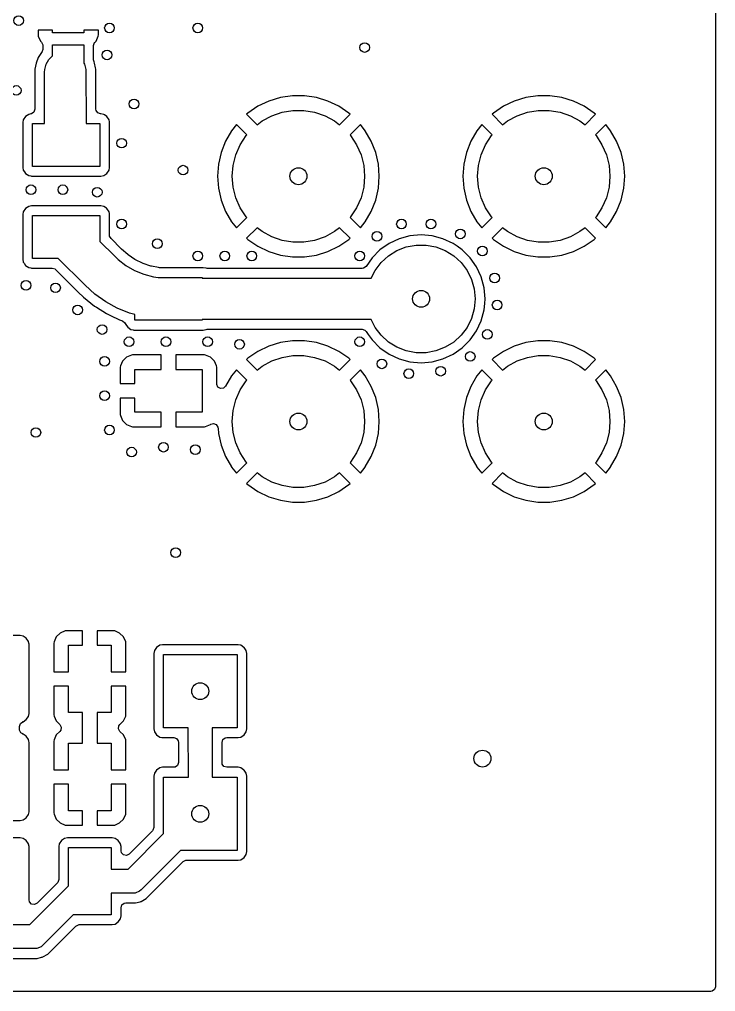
# Model space of a CAD drawing. Extents: x 5.29 to 6.87, y -4.43 to -2.85.
# Drawn here: x 6.303 to 6.871, y -4.434 to -3.641 of the extents above; entities that cross this region are included whole.
import ezdxf

# ---------------------------------------------------------------- set-up
doc = ezdxf.new("R2010")
doc.units = 0
doc.header["$MEASUREMENT"] = 0
doc.layers.add('BLACK', color=7, linetype='CONTINUOUS')

msp = doc.modelspace()

# ---------------------------------------------------------------- linework, layer by layer
at = {"layer": 'BLACK', "linetype": 'CONTINUOUS'}
for p, q in [((6.87051, -2.8574), (6.87051, -4.42961)), ((6.31831, -3.64941), (6.31831, -3.65314)), ((6.33012, -3.64941), (6.31831, -3.64941)), ((6.31831, -3.64941), (6.31831, -3.64941)), ((6.31831, -3.65314), (6.31842, -3.65413)), ((6.31842, -3.65413), (6.32021, -3.65817)), ((6.33012, -3.65138), (6.33012, -3.64941)), ((6.35571, -3.65138), (6.33012, -3.65138)), ((6.36752, -3.64941), (6.35571, -3.64941)), ((6.35571, -3.64941), (6.35571, -3.65138)), ((6.36562, -3.65817), (6.36741, -3.65413)), ((6.36741, -3.65413), (6.36752, -3.65314)), ((6.36752, -3.65314), (6.36752, -3.64941)), ((6.36752, -3.64941), (6.36752, -3.64941)), ((6.36752, -3.65314), (6.36752, -3.65314)), ((6.32021, -3.65817), (6.32108, -3.65905)), ((6.32108, -3.65905), (6.32218, -3.66119)), ((6.32218, -3.66119), (6.32222, -3.6618)), ((6.32222, -3.6618), (6.32222, -3.66504)), ((6.33012, -3.67013), (6.33012, -3.66122)), ((6.33012, -3.66122), (6.35571, -3.66122)), ((6.35571, -3.66122), (6.35571, -3.67622)), ((6.3636, -3.6618), (6.36435, -3.65951)), ((6.3636, -3.67356), (6.3636, -3.6618)), ((6.36435, -3.65951), (6.36474, -3.65905)), ((6.36474, -3.65905), (6.36562, -3.65817)), ((6.32122, -3.66767), (6.3185, -3.67174)), ((6.32134, -3.66752), (6.32122, -3.66767)), ((6.32148, -3.66734), (6.32133, -3.66751)), ((6.32133, -3.66751), (6.32134, -3.66752)), ((6.32222, -3.66504), (6.32148, -3.66734)), ((6.32707, -3.67319), (6.33012, -3.67013)), ((6.31662, -3.67626), (6.31567, -3.68106)), ((6.3185, -3.67174), (6.31662, -3.67626)), ((6.31662, -3.67626), (6.31662, -3.67626)), ((6.3185, -3.67174), (6.3185, -3.67174)), ((6.32371, -3.68129), (6.32485, -3.67702)), ((6.32485, -3.67702), (6.32707, -3.67319)), ((6.35571, -3.67622), (6.35617, -3.67702)), ((6.35617, -3.67702), (6.35732, -3.68129)), ((6.3639, -3.67505), (6.3636, -3.67356)), ((6.3644, -3.67626), (6.3639, -3.67505)), ((6.36515, -3.68005), (6.3644, -3.67626)), ((6.31567, -3.68106), (6.31567, -3.71384)), ((6.32356, -3.6835), (6.32371, -3.68129)), ((6.32366, -3.72548), (6.32356, -3.6835)), ((6.35732, -3.68129), (6.35742, -3.72548)), ((6.36535, -3.68106), (6.36515, -3.68005)), ((6.36535, -3.71369), (6.36535, -3.68106)), ((6.36535, -3.68106), (6.36535, -3.68106)), ((6.52558, -3.70276), (6.51584, -3.70422)), ((6.53544, -3.70276), (6.52558, -3.70276)), ((6.54518, -3.70422), (6.53544, -3.70276)), ((6.72558, -3.70276), (6.71584, -3.70422)), ((6.73544, -3.70276), (6.72558, -3.70276)), ((6.74518, -3.70422), (6.73544, -3.70276)), ((6.50642, -3.70713), (6.49755, -3.7114)), ((6.51584, -3.70422), (6.50642, -3.70713)), ((6.51584, -3.70422), (6.51584, -3.70422)), ((6.5546, -3.70713), (6.54518, -3.70422)), ((6.54518, -3.70422), (6.54518, -3.70422)), ((6.56348, -3.7114), (6.5546, -3.70713)), ((6.70642, -3.70713), (6.69755, -3.7114)), ((6.71584, -3.70422), (6.70642, -3.70713)), ((6.71584, -3.70422), (6.71584, -3.70422)), ((6.7546, -3.70713), (6.74518, -3.70422)), ((6.74518, -3.70422), (6.74518, -3.70422)), ((6.76348, -3.7114), (6.7546, -3.70713)), ((6.31064, -3.71804), (6.30803, -3.71979)), ((6.31253, -3.71766), (6.31064, -3.71804)), ((6.31064, -3.71804), (6.31064, -3.71804)), ((6.31298, -3.71755), (6.31253, -3.71766)), ((6.31492, -3.71613), (6.31298, -3.71755)), ((6.31567, -3.71384), (6.31492, -3.71613)), ((6.36555, -3.71489), (6.36535, -3.71369)), ((6.36696, -3.71684), (6.36555, -3.71489)), ((6.36925, -3.71758), (6.36696, -3.71684)), ((6.36949, -3.71758), (6.36925, -3.71758)), ((6.3718, -3.71804), (6.36949, -3.71758)), ((6.36949, -3.71758), (6.36949, -3.71758)), ((6.36949, -3.71758), (6.36949, -3.71758)), ((6.37249, -3.7185), (6.3718, -3.71804)), ((6.3718, -3.71804), (6.3718, -3.71804)), ((6.3718, -3.71804), (6.3718, -3.71804)), ((6.3718, -3.71804), (6.3718, -3.71804)), ((6.37441, -3.71979), (6.37249, -3.7185)), ((6.4894, -3.71696), (6.48832, -3.71796)), ((6.48832, -3.71796), (6.4969, -3.72655)), ((6.49755, -3.7114), (6.4894, -3.71696)), ((6.50885, -3.71911), (6.51727, -3.71622)), ((6.51727, -3.71622), (6.52606, -3.71475)), ((6.52606, -3.71475), (6.53497, -3.71475)), ((6.53497, -3.71475), (6.54375, -3.71622)), ((6.54375, -3.71622), (6.55218, -3.71911)), ((6.57162, -3.71696), (6.56348, -3.7114)), ((6.56412, -3.72655), (6.5727, -3.71796)), ((6.5727, -3.71796), (6.57162, -3.71696)), ((6.6894, -3.71696), (6.68832, -3.71796)), ((6.68832, -3.71796), (6.69691, -3.72655)), ((6.69755, -3.7114), (6.6894, -3.71696)), ((6.70885, -3.71911), (6.71727, -3.71622)), ((6.71727, -3.71622), (6.72606, -3.71475)), ((6.72606, -3.71475), (6.73497, -3.71475)), ((6.73497, -3.71475), (6.74375, -3.71622)), ((6.74375, -3.71622), (6.75218, -3.71911)), ((6.77162, -3.71696), (6.76348, -3.7114)), ((6.76412, -3.72655), (6.7727, -3.71796)), ((6.7727, -3.71796), (6.77162, -3.71696)), ((6.30628, -3.7224), (6.30582, -3.7247)), ((6.30582, -3.7247), (6.30582, -3.7247)), ((6.30582, -3.7247), (6.30582, -3.76125)), ((6.30803, -3.71979), (6.30628, -3.7224)), ((6.30628, -3.7224), (6.30628, -3.7224)), ((6.30803, -3.71979), (6.30803, -3.71979)), ((6.31372, -3.76048), (6.31372, -3.72548)), ((6.31372, -3.72548), (6.32366, -3.72548)), ((6.35742, -3.72548), (6.36872, -3.72548)), ((6.36872, -3.72548), (6.36872, -3.76048)), ((6.37615, -3.7224), (6.37441, -3.71979)), ((6.3765, -3.72415), (6.37615, -3.7224)), ((6.37661, -3.72468), (6.3765, -3.72415)), ((6.37661, -3.7247), (6.37661, -3.72468)), ((6.37661, -3.76125), (6.37661, -3.7247)), ((6.48002, -3.72637), (6.47604, -3.73136)), ((6.48847, -3.73481), (6.48002, -3.72637)), ((6.4969, -3.72655), (6.50101, -3.72335)), ((6.50101, -3.72335), (6.50885, -3.71911)), ((6.55218, -3.71911), (6.56001, -3.72335)), ((6.56001, -3.72335), (6.56412, -3.72655)), ((6.581, -3.72637), (6.57256, -3.73481)), ((6.58499, -3.73136), (6.581, -3.72637)), ((6.68002, -3.72637), (6.67604, -3.73136)), ((6.68847, -3.73481), (6.68002, -3.72637)), ((6.69691, -3.72655), (6.70101, -3.72335)), ((6.70101, -3.72335), (6.70885, -3.71911)), ((6.75218, -3.71911), (6.76001, -3.72335)), ((6.76001, -3.72335), (6.76412, -3.72655)), ((6.781, -3.72637), (6.77256, -3.73481)), ((6.78499, -3.73136), (6.781, -3.72637)), ((6.47604, -3.73136), (6.47111, -3.7399)), ((6.58991, -3.7399), (6.58499, -3.73136)), ((6.58499, -3.73136), (6.58499, -3.73136)), ((6.67604, -3.73136), (6.67111, -3.7399)), ((6.78991, -3.7399), (6.78499, -3.73136)), ((6.78499, -3.73136), (6.78499, -3.73136)), ((6.47111, -3.7399), (6.46751, -3.74907)), ((6.47111, -3.7399), (6.47111, -3.7399)), ((6.48308, -3.74283), (6.48795, -3.73538)), ((6.48795, -3.73538), (6.48847, -3.73481)), ((6.57256, -3.73481), (6.57308, -3.73538)), ((6.57308, -3.73538), (6.57795, -3.74283)), ((6.59352, -3.74907), (6.58991, -3.7399)), ((6.58991, -3.7399), (6.58991, -3.7399)), ((6.67111, -3.7399), (6.66751, -3.74907)), ((6.67111, -3.7399), (6.67111, -3.7399)), ((6.68308, -3.74283), (6.68795, -3.73538)), ((6.68795, -3.73538), (6.68847, -3.73481)), ((6.77256, -3.73481), (6.77308, -3.73538)), ((6.77308, -3.73538), (6.77795, -3.74283)), ((6.79352, -3.74907), (6.78991, -3.7399)), ((6.78991, -3.7399), (6.78991, -3.7399)), ((6.46751, -3.74907), (6.46532, -3.75868)), ((6.4795, -3.75099), (6.48308, -3.74283)), ((6.57795, -3.74283), (6.58153, -3.75099)), ((6.59571, -3.75868), (6.59352, -3.74907)), ((6.66751, -3.74907), (6.66532, -3.75868)), ((6.6795, -3.75099), (6.68308, -3.74283)), ((6.77795, -3.74283), (6.78153, -3.75099)), ((6.79571, -3.75868), (6.79352, -3.74907)), ((6.47731, -3.75963), (6.4795, -3.75099)), ((6.58153, -3.75099), (6.58371, -3.75963)), ((6.67731, -3.75963), (6.6795, -3.75099)), ((6.78153, -3.75099), (6.78371, -3.75963)), ((6.30582, -3.76125), (6.30582, -3.76125)), ((6.30582, -3.76125), (6.30628, -3.76356)), ((6.30628, -3.76356), (6.30628, -3.76356)), ((6.30628, -3.76356), (6.30723, -3.76498)), ((6.30723, -3.76498), (6.30803, -3.76617)), ((6.30803, -3.76617), (6.31064, -3.76791)), ((6.36872, -3.76048), (6.31372, -3.76048)), ((6.3718, -3.76791), (6.37441, -3.76617)), ((6.37441, -3.76617), (6.37615, -3.76356)), ((6.37615, -3.76356), (6.37661, -3.76125)), ((6.46532, -3.75868), (6.46458, -3.7685)), ((6.46532, -3.75868), (6.46532, -3.75868)), ((6.47657, -3.7685), (6.47731, -3.75963)), ((6.58371, -3.75963), (6.58445, -3.7685)), ((6.59571, -3.75868), (6.59571, -3.75868)), ((6.59644, -3.7685), (6.59571, -3.75868)), ((6.66532, -3.75868), (6.66458, -3.7685)), ((6.66532, -3.75868), (6.66532, -3.75868)), ((6.67657, -3.7685), (6.67731, -3.75963)), ((6.78371, -3.75963), (6.78445, -3.7685)), ((6.79644, -3.7685), (6.79571, -3.75868)), ((6.79571, -3.75868), (6.79571, -3.75868)), ((6.31064, -3.76791), (6.31239, -3.76826)), ((6.31239, -3.76826), (6.31294, -3.76837)), ((6.31294, -3.76837), (6.31294, -3.76837)), ((6.31294, -3.76837), (6.31294, -3.76837)), ((6.31294, -3.76837), (6.31294, -3.76837)), ((6.31294, -3.76837), (6.36949, -3.76837)), ((6.36949, -3.76837), (6.3718, -3.76791)), ((6.36949, -3.76837), (6.36949, -3.76837)), ((6.46458, -3.7685), (6.46458, -3.7685)), ((6.46458, -3.7685), (6.46532, -3.77833)), ((6.47731, -3.77738), (6.47657, -3.7685)), ((6.58445, -3.7685), (6.58371, -3.77738)), ((6.59571, -3.77833), (6.59644, -3.7685)), ((6.59644, -3.7685), (6.59644, -3.7685)), ((6.66458, -3.7685), (6.66532, -3.77833)), ((6.66458, -3.7685), (6.66458, -3.7685)), ((6.67731, -3.77738), (6.67657, -3.7685)), ((6.78445, -3.7685), (6.78371, -3.77738)), ((6.79571, -3.77833), (6.79644, -3.7685)), ((6.79644, -3.7685), (6.79644, -3.7685)), ((6.46532, -3.77833), (6.46532, -3.77833)), ((6.46532, -3.77833), (6.46751, -3.78794)), ((6.4795, -3.78602), (6.47731, -3.77738)), ((6.58371, -3.77738), (6.58153, -3.78602)), ((6.59352, -3.78794), (6.59571, -3.77833)), ((6.59571, -3.77833), (6.59571, -3.77833)), ((6.66532, -3.77833), (6.66532, -3.77833)), ((6.66532, -3.77833), (6.66751, -3.78794)), ((6.6795, -3.78602), (6.67731, -3.77738)), ((6.78371, -3.77738), (6.78153, -3.78602)), ((6.79352, -3.78794), (6.79571, -3.77833)), ((6.79571, -3.77833), (6.79571, -3.77833)), ((6.46751, -3.78794), (6.47111, -3.79711)), ((6.48308, -3.79418), (6.4795, -3.78602)), ((6.58153, -3.78602), (6.57795, -3.79418)), ((6.58991, -3.79711), (6.59352, -3.78794)), ((6.66751, -3.78794), (6.67111, -3.79711)), ((6.68308, -3.79418), (6.6795, -3.78602)), ((6.78153, -3.78602), (6.77795, -3.79418)), ((6.78991, -3.79711), (6.79352, -3.78794)), ((6.30628, -3.7974), (6.30582, -3.7997)), ((6.30803, -3.79479), (6.30628, -3.7974)), ((6.30628, -3.7974), (6.30628, -3.7974)), ((6.31064, -3.79304), (6.30803, -3.79479)), ((6.30803, -3.79479), (6.30803, -3.79479)), ((6.31294, -3.79258), (6.31064, -3.79304)), ((6.31064, -3.79304), (6.31064, -3.79304)), ((6.36949, -3.79258), (6.31294, -3.79258)), ((6.31294, -3.79258), (6.31294, -3.79258)), ((6.31294, -3.79258), (6.31294, -3.79258)), ((6.3718, -3.79304), (6.36949, -3.79258)), ((6.36949, -3.79258), (6.36949, -3.79258)), ((6.37415, -3.79462), (6.3718, -3.79304)), ((6.3718, -3.79304), (6.3718, -3.79304)), ((6.3718, -3.79304), (6.3718, -3.79304)), ((6.3718, -3.79304), (6.3718, -3.79304)), ((6.37441, -3.79479), (6.37415, -3.79462)), ((6.37615, -3.7974), (6.37441, -3.79479)), ((6.37646, -3.79894), (6.37615, -3.7974)), ((6.47111, -3.79711), (6.47111, -3.79711)), ((6.47111, -3.79711), (6.47604, -3.80564)), ((6.48795, -3.80163), (6.48308, -3.79418)), ((6.57795, -3.79418), (6.57308, -3.80163)), ((6.58499, -3.80564), (6.58991, -3.79711)), ((6.58991, -3.79711), (6.58991, -3.79711)), ((6.67111, -3.79711), (6.67111, -3.79711)), ((6.67111, -3.79711), (6.67604, -3.80564)), ((6.68795, -3.80163), (6.68308, -3.79418)), ((6.77795, -3.79418), (6.77308, -3.80163)), ((6.78499, -3.80564), (6.78991, -3.79711)), ((6.78991, -3.79711), (6.78991, -3.79711)), ((6.30582, -3.7997), (6.30582, -3.7997)), ((6.30582, -3.7997), (6.30582, -3.83625)), ((6.31372, -3.83548), (6.31372, -3.80048)), ((6.31372, -3.80048), (6.36872, -3.80048)), ((6.36872, -3.80048), (6.36872, -3.82159)), ((6.37661, -3.7997), (6.37646, -3.79894)), ((6.37661, -3.81662), (6.37661, -3.7997)), ((6.37661, -3.7997), (6.37661, -3.7997)), ((6.47604, -3.80564), (6.47604, -3.80564)), ((6.47604, -3.80564), (6.48002, -3.81064)), ((6.48002, -3.81064), (6.48847, -3.8022)), ((6.48847, -3.8022), (6.48795, -3.80163)), ((6.57308, -3.80163), (6.57256, -3.8022)), ((6.57256, -3.8022), (6.581, -3.81064)), ((6.581, -3.81064), (6.58499, -3.80565)), ((6.58499, -3.80565), (6.58499, -3.80564)), ((6.67604, -3.80564), (6.67604, -3.80564)), ((6.67604, -3.80564), (6.68002, -3.81064)), ((6.68002, -3.81064), (6.68847, -3.8022)), ((6.68847, -3.8022), (6.68795, -3.80163)), ((6.77308, -3.80163), (6.77256, -3.8022)), ((6.77256, -3.8022), (6.781, -3.81064)), ((6.781, -3.81064), (6.78499, -3.80565)), ((6.78499, -3.80565), (6.78499, -3.80564)), ((6.4969, -3.81046), (6.48832, -3.81905)), ((6.50101, -3.81366), (6.4969, -3.81046)), ((6.50885, -3.8179), (6.50101, -3.81366)), ((6.56001, -3.81366), (6.55218, -3.8179)), ((6.56412, -3.81046), (6.56001, -3.81366)), ((6.5727, -3.81905), (6.56412, -3.81046)), ((6.69691, -3.81046), (6.68832, -3.81905)), ((6.70101, -3.81366), (6.69691, -3.81046)), ((6.70885, -3.8179), (6.70101, -3.81366)), ((6.76001, -3.81366), (6.75218, -3.8179)), ((6.76412, -3.81046), (6.76001, -3.81366)), ((6.7727, -3.81905), (6.76412, -3.81046)), ((6.36872, -3.82159), (6.38067, -3.83346)), ((6.37666, -3.81723), (6.37661, -3.81662)), ((6.37775, -3.81938), (6.37666, -3.81723)), ((6.38616, -3.82779), (6.37775, -3.81938)), ((6.48832, -3.81905), (6.4894, -3.82005)), ((6.4894, -3.82005), (6.4894, -3.82005)), ((6.4894, -3.82005), (6.49755, -3.8256)), ((6.51727, -3.82079), (6.50885, -3.8179)), ((6.52606, -3.82226), (6.51727, -3.82079)), ((6.54375, -3.82079), (6.53497, -3.82226)), ((6.55218, -3.8179), (6.54375, -3.82079)), ((6.56348, -3.8256), (6.57162, -3.82005)), ((6.57162, -3.82005), (6.5727, -3.81905)), ((6.57162, -3.82005), (6.57162, -3.82005)), ((6.61266, -3.81946), (6.60442, -3.82331)), ((6.62145, -3.81711), (6.61266, -3.81946)), ((6.63051, -3.81632), (6.62145, -3.81711)), ((6.63957, -3.81711), (6.63051, -3.81632)), ((6.63051, -3.81632), (6.63051, -3.81632)), ((6.64836, -3.81946), (6.63957, -3.81711)), ((6.63957, -3.81711), (6.63957, -3.81711)), ((6.63957, -3.81711), (6.63957, -3.81711)), ((6.65661, -3.82331), (6.64836, -3.81946)), ((6.68832, -3.81905), (6.6894, -3.82005)), ((6.6894, -3.82005), (6.6894, -3.82005)), ((6.6894, -3.82005), (6.69755, -3.8256)), ((6.71727, -3.82079), (6.70885, -3.8179)), ((6.72606, -3.82226), (6.71727, -3.82079)), ((6.74375, -3.82079), (6.73497, -3.82226)), ((6.75218, -3.8179), (6.74375, -3.82079)), ((6.76348, -3.8256), (6.77162, -3.82005)), ((6.77162, -3.82005), (6.7727, -3.81905)), ((6.77162, -3.82005), (6.77162, -3.82005)), ((6.38635, -3.82796), (6.38616, -3.82779)), ((6.39136, -3.83236), (6.38635, -3.82796)), ((6.49755, -3.8256), (6.50642, -3.82988)), ((6.53497, -3.82226), (6.52606, -3.82226)), ((6.5546, -3.82988), (6.56348, -3.8256)), ((6.59697, -3.82853), (6.59053, -3.83496)), ((6.60442, -3.82331), (6.59697, -3.82853)), ((6.60394, -3.83332), (6.61086, -3.82903)), ((6.61086, -3.82903), (6.61844, -3.82609)), ((6.61844, -3.82609), (6.62644, -3.8246)), ((6.62644, -3.8246), (6.63458, -3.8246)), ((6.63458, -3.8246), (6.64258, -3.82609)), ((6.64258, -3.82609), (6.65017, -3.82903)), ((6.65017, -3.82903), (6.65708, -3.83332)), ((6.65988, -3.8256), (6.65661, -3.82331)), ((6.66406, -3.82853), (6.65988, -3.8256)), ((6.67049, -3.83496), (6.66406, -3.82853)), ((6.66406, -3.82853), (6.66406, -3.82853)), ((6.66406, -3.82853), (6.66406, -3.82853)), ((6.69755, -3.8256), (6.70642, -3.82988)), ((6.73497, -3.82226), (6.72606, -3.82226)), ((6.7546, -3.82988), (6.76348, -3.8256)), ((6.30582, -3.83625), (6.30582, -3.83625)), ((6.30582, -3.83625), (6.30628, -3.83856)), ((6.33479, -3.83548), (6.31372, -3.83548)), ((6.35613, -3.85667), (6.33479, -3.83548)), ((6.38067, -3.83346), (6.38067, -3.83346)), ((6.38067, -3.83346), (6.38353, -3.83632)), ((6.38353, -3.83632), (6.38996, -3.84125)), ((6.39176, -3.83267), (6.39136, -3.83236)), ((6.3972, -3.8363), (6.39176, -3.83267)), ((6.39764, -3.83655), (6.3972, -3.8363)), ((6.4035, -3.83945), (6.39764, -3.83655)), ((6.50642, -3.82988), (6.51584, -3.83278)), ((6.51584, -3.83278), (6.51584, -3.83278)), ((6.51584, -3.83278), (6.52558, -3.83425)), ((6.52558, -3.83425), (6.52558, -3.83425)), ((6.52558, -3.83425), (6.53544, -3.83425)), ((6.53544, -3.83425), (6.54518, -3.83278)), ((6.53544, -3.83425), (6.53544, -3.83425)), ((6.54518, -3.83278), (6.5546, -3.82988)), ((6.54518, -3.83278), (6.54518, -3.83278)), ((6.59053, -3.83496), (6.5856, -3.842)), ((6.59793, -3.8388), (6.60394, -3.83332)), ((6.65708, -3.83332), (6.6631, -3.8388)), ((6.67571, -3.84241), (6.67049, -3.83496)), ((6.70642, -3.82988), (6.71584, -3.83278)), ((6.71584, -3.83278), (6.71584, -3.83278)), ((6.71584, -3.83278), (6.72558, -3.83425)), ((6.72558, -3.83425), (6.72558, -3.83425)), ((6.72558, -3.83425), (6.73544, -3.83425)), ((6.73544, -3.83425), (6.74518, -3.83278)), ((6.73544, -3.83425), (6.73544, -3.83425)), ((6.74518, -3.83278), (6.7546, -3.82988)), ((6.74518, -3.83278), (6.74518, -3.83278)), ((6.30628, -3.83856), (6.30628, -3.83856)), ((6.30628, -3.83856), (6.30687, -3.83945)), ((6.30687, -3.83945), (6.30803, -3.84117)), ((6.30803, -3.84117), (6.31064, -3.84291)), ((6.31064, -3.84291), (6.31239, -3.84326)), ((6.31239, -3.84326), (6.31294, -3.84337)), ((6.31294, -3.84337), (6.31294, -3.84337)), ((6.31294, -3.84337), (6.31294, -3.84337)), ((6.31294, -3.84337), (6.32986, -3.84337)), ((6.32986, -3.84337), (6.33215, -3.84412)), ((6.33215, -3.84412), (6.33262, -3.84451)), ((6.33262, -3.84451), (6.34997, -3.86187)), ((6.38996, -3.84125), (6.39697, -3.8453)), ((6.39697, -3.8453), (6.40445, -3.8484)), ((6.40397, -3.83964), (6.4035, -3.83945)), ((6.41017, -3.84174), (6.40397, -3.83964)), ((6.41066, -3.84187), (6.41017, -3.84174)), ((6.41649, -3.84304), (6.41066, -3.84187)), ((6.41725, -3.84311), (6.41649, -3.84304)), ((6.45287, -3.84311), (6.41725, -3.84311)), ((6.45517, -3.84357), (6.45287, -3.84311)), ((6.45526, -3.84359), (6.45517, -3.84357)), ((6.45517, -3.84357), (6.45517, -3.84357)), ((6.45602, -3.84366), (6.45526, -3.84359)), ((6.58241, -3.84366), (6.45602, -3.84366)), ((6.58368, -3.84345), (6.58241, -3.84366)), ((6.5856, -3.842), (6.58368, -3.84345)), ((6.58989, -3.85158), (6.59302, -3.84529)), ((6.59302, -3.84529), (6.59793, -3.8388)), ((6.6631, -3.8388), (6.668, -3.84529)), ((6.668, -3.84529), (6.67163, -3.85258)), ((6.67955, -3.85065), (6.67571, -3.84241)), ((6.40445, -3.8484), (6.41228, -3.8505)), ((6.41228, -3.8505), (6.41612, -3.851)), ((6.41612, -3.851), (6.45209, -3.851)), ((6.45209, -3.851), (6.45209, -3.85168)), ((6.45209, -3.85168), (6.58989, -3.85158)), ((6.67163, -3.85258), (6.67386, -3.8604)), ((6.68191, -3.85944), (6.67955, -3.85065)), ((6.3567, -3.85743), (6.35613, -3.85667)), ((6.3647, -3.86458), (6.3567, -3.85743)), ((6.3567, -3.85743), (6.3567, -3.85743)), ((6.67386, -3.8604), (6.67461, -3.8685)), ((6.6827, -3.8685), (6.68191, -3.85944)), ((6.68191, -3.85944), (6.68191, -3.85944)), ((6.68191, -3.85944), (6.68191, -3.85944)), ((6.34997, -3.86187), (6.34997, -3.86187)), ((6.34997, -3.86187), (6.35111, -3.86301)), ((6.35111, -3.86301), (6.35111, -3.86301)), ((6.35111, -3.86301), (6.35523, -3.86712)), ((6.35523, -3.86712), (6.36432, -3.87438)), ((6.37345, -3.87079), (6.3647, -3.86458)), ((6.67461, -3.8685), (6.67386, -3.87661)), ((6.68236, -3.87241), (6.6827, -3.8685)), ((6.6827, -3.8685), (6.6827, -3.8685)), ((6.36432, -3.87438), (6.36593, -3.87538)), ((6.36593, -3.87538), (6.37418, -3.88056)), ((6.38284, -3.87598), (6.37345, -3.87079)), ((6.39275, -3.88008), (6.38284, -3.87598)), ((6.67386, -3.87661), (6.67163, -3.88443)), ((6.68191, -3.87757), (6.68236, -3.87241)), ((6.37418, -3.88056), (6.37728, -3.88206)), ((6.37728, -3.88206), (6.38466, -3.88561)), ((6.39709, -3.88133), (6.39275, -3.88008)), ((6.39709, -3.886), (6.39709, -3.88133)), ((6.67163, -3.88443), (6.668, -3.89172)), ((6.67955, -3.88635), (6.68191, -3.87757)), ((6.38466, -3.88561), (6.38719, -3.8865)), ((6.38719, -3.8865), (6.3891, -3.88796)), ((6.3891, -3.88796), (6.38944, -3.88876)), ((6.38944, -3.88876), (6.38951, -3.88873)), ((6.38951, -3.88873), (6.38965, -3.88908)), ((6.38965, -3.88908), (6.3914, -3.89169)), ((6.3914, -3.89169), (6.3914, -3.89169)), ((6.3914, -3.89169), (6.39401, -3.89344)), ((6.45209, -3.886), (6.39709, -3.886)), ((6.58985, -3.88534), (6.45209, -3.88543)), ((6.45209, -3.88543), (6.45209, -3.886)), ((6.59302, -3.89172), (6.58985, -3.88534)), ((6.59793, -3.89821), (6.59302, -3.89172)), ((6.668, -3.89172), (6.6631, -3.89821)), ((6.67571, -3.8946), (6.67955, -3.88635)), ((6.39401, -3.89344), (6.39576, -3.89379)), ((6.39576, -3.89379), (6.39631, -3.8939)), ((6.39631, -3.8939), (6.39631, -3.8939)), ((6.39631, -3.8939), (6.39631, -3.8939)), ((6.39631, -3.8939), (6.39631, -3.8939)), ((6.39631, -3.8939), (6.45287, -3.8939)), ((6.45287, -3.8939), (6.45517, -3.89344)), ((6.45287, -3.8939), (6.45287, -3.8939)), ((6.45517, -3.89344), (6.45526, -3.89342)), ((6.45517, -3.89344), (6.45517, -3.89344)), ((6.45526, -3.89342), (6.45602, -3.89335)), ((6.45602, -3.89335), (6.58241, -3.89335)), ((6.58241, -3.89335), (6.5847, -3.89409)), ((6.5847, -3.89409), (6.5856, -3.89501)), ((6.5856, -3.89501), (6.58731, -3.89744)), ((6.58731, -3.89744), (6.59053, -3.90205)), ((6.60394, -3.90369), (6.59793, -3.89821)), ((6.6631, -3.89821), (6.65708, -3.90369)), ((6.67049, -3.90205), (6.67571, -3.8946)), ((6.50642, -3.90713), (6.49755, -3.9114)), ((6.51584, -3.90422), (6.50642, -3.90713)), ((6.52558, -3.90276), (6.51584, -3.90422)), ((6.51584, -3.90422), (6.51584, -3.90422)), ((6.53544, -3.90276), (6.52558, -3.90276)), ((6.54518, -3.90422), (6.53544, -3.90276)), ((6.5546, -3.90713), (6.54518, -3.90422)), ((6.54518, -3.90422), (6.54518, -3.90422)), ((6.56348, -3.9114), (6.5546, -3.90713)), ((6.59053, -3.90205), (6.59697, -3.90848)), ((6.59697, -3.90848), (6.60442, -3.9137)), ((6.61086, -3.90798), (6.60394, -3.90369)), ((6.61844, -3.91092), (6.61086, -3.90798)), ((6.65017, -3.90798), (6.64258, -3.91092)), ((6.65708, -3.90369), (6.65017, -3.90798)), ((6.65661, -3.9137), (6.66406, -3.90848)), ((6.66406, -3.90848), (6.67049, -3.90205)), ((6.70642, -3.90713), (6.69755, -3.9114)), ((6.71584, -3.90422), (6.70642, -3.90713)), ((6.72558, -3.90276), (6.71584, -3.90422)), ((6.71584, -3.90422), (6.71584, -3.90422)), ((6.73544, -3.90276), (6.72558, -3.90276)), ((6.74518, -3.90422), (6.73544, -3.90276)), ((6.7546, -3.90713), (6.74518, -3.90422)), ((6.74518, -3.90422), (6.74518, -3.90422)), ((6.76348, -3.9114), (6.7546, -3.90713)), ((6.3903, -3.91609), (6.38718, -3.91921)), ((6.39434, -3.91431), (6.3903, -3.91609)), ((6.39533, -3.91419), (6.39434, -3.91431)), ((6.41868, -3.91419), (6.39533, -3.91419)), ((6.39533, -3.91419), (6.39533, -3.91419)), ((6.41868, -3.926), (6.41868, -3.91419)), ((6.41868, -3.91419), (6.41868, -3.91419)), ((6.45385, -3.91419), (6.4305, -3.91419)), ((6.4305, -3.91419), (6.4305, -3.91419)), ((6.4305, -3.91419), (6.4305, -3.926)), ((6.45484, -3.91431), (6.45385, -3.91419)), ((6.45888, -3.91609), (6.45484, -3.91431)), ((6.462, -3.91921), (6.45888, -3.91609)), ((6.4894, -3.91696), (6.48832, -3.91796)), ((6.49755, -3.9114), (6.4894, -3.91696)), ((6.50885, -3.91911), (6.51727, -3.91622)), ((6.51727, -3.91622), (6.52606, -3.91475)), ((6.52606, -3.91475), (6.53497, -3.91475)), ((6.53497, -3.91475), (6.54375, -3.91622)), ((6.54375, -3.91622), (6.55218, -3.91911)), ((6.57162, -3.91696), (6.56348, -3.9114)), ((6.5727, -3.91796), (6.57162, -3.91696)), ((6.60442, -3.9137), (6.61266, -3.91754)), ((6.62644, -3.91241), (6.61844, -3.91092)), ((6.63458, -3.91241), (6.62644, -3.91241)), ((6.64258, -3.91092), (6.63458, -3.91241)), ((6.64836, -3.91754), (6.65661, -3.9137)), ((6.6894, -3.91696), (6.68832, -3.91796)), ((6.69755, -3.9114), (6.6894, -3.91696)), ((6.70885, -3.91911), (6.71727, -3.91622)), ((6.71727, -3.91622), (6.72606, -3.91475)), ((6.72606, -3.91475), (6.73497, -3.91475)), ((6.73497, -3.91475), (6.74375, -3.91622)), ((6.74375, -3.91622), (6.75218, -3.91911)), ((6.77162, -3.91696), (6.76348, -3.9114)), ((6.7727, -3.91796), (6.77162, -3.91696)), ((6.38539, -3.92325), (6.38528, -3.92424)), ((6.38528, -3.92424), (6.38528, -3.9376)), ((6.38718, -3.91921), (6.38539, -3.92325)), ((6.46379, -3.92325), (6.462, -3.91921)), ((6.4639, -3.92424), (6.46379, -3.92325)), ((6.4639, -3.93783), (6.4639, -3.92424)), ((6.4639, -3.92424), (6.4639, -3.92424)), ((6.48832, -3.91796), (6.4969, -3.92655)), ((6.4969, -3.92655), (6.50101, -3.92335)), ((6.50101, -3.92335), (6.50885, -3.91911)), ((6.55218, -3.91911), (6.56001, -3.92335)), ((6.56001, -3.92335), (6.56412, -3.92655)), ((6.56412, -3.92655), (6.5727, -3.91796)), ((6.61266, -3.91754), (6.62145, -3.9199)), ((6.62145, -3.9199), (6.62145, -3.9199)), ((6.62145, -3.9199), (6.62145, -3.9199)), ((6.62145, -3.9199), (6.63051, -3.92069)), ((6.63051, -3.92069), (6.63957, -3.9199)), ((6.63051, -3.92069), (6.63051, -3.92069)), ((6.63051, -3.92069), (6.63051, -3.92069)), ((6.63957, -3.9199), (6.64836, -3.91754)), ((6.63957, -3.9199), (6.63957, -3.9199)), ((6.63957, -3.9199), (6.63957, -3.9199)), ((6.68832, -3.91796), (6.69691, -3.92655)), ((6.69691, -3.92655), (6.70101, -3.92335)), ((6.70101, -3.92335), (6.70885, -3.91911)), ((6.75218, -3.91911), (6.76001, -3.92335)), ((6.76001, -3.92335), (6.76412, -3.92655)), ((6.76412, -3.92655), (6.7727, -3.91796)), ((6.39709, -3.9376), (6.39709, -3.926)), ((6.39709, -3.926), (6.41868, -3.926)), ((6.4305, -3.926), (6.45209, -3.926)), ((6.45209, -3.926), (6.45209, -3.961)), ((6.47604, -3.93136), (6.47117, -3.93978)), ((6.48002, -3.92637), (6.47604, -3.93136)), ((6.48847, -3.93481), (6.48002, -3.92637)), ((6.581, -3.92637), (6.57256, -3.93481)), ((6.58499, -3.93136), (6.581, -3.92637)), ((6.58991, -3.9399), (6.58499, -3.93136)), ((6.58499, -3.93136), (6.58499, -3.93136)), ((6.67604, -3.93136), (6.67111, -3.9399)), ((6.68002, -3.92637), (6.67604, -3.93136)), ((6.68847, -3.93481), (6.68002, -3.92637)), ((6.781, -3.92637), (6.77256, -3.93481)), ((6.78499, -3.93136), (6.781, -3.92637)), ((6.78991, -3.9399), (6.78499, -3.93136)), ((6.78499, -3.93136), (6.78499, -3.93136)), ((6.38528, -3.9376), (6.38528, -3.9376)), ((6.38528, -3.9376), (6.39709, -3.9376)), ((6.46392, -3.93824), (6.4639, -3.93783)), ((6.4649, -3.94044), (6.46392, -3.93824)), ((6.46699, -3.94165), (6.4649, -3.94044)), ((6.47117, -3.93978), (6.46938, -3.94139)), ((6.48308, -3.94283), (6.48795, -3.93538)), ((6.48795, -3.93538), (6.48847, -3.93481)), ((6.57256, -3.93481), (6.57308, -3.93538)), ((6.57308, -3.93538), (6.57795, -3.94283)), ((6.59352, -3.94907), (6.58991, -3.9399)), ((6.58991, -3.9399), (6.58991, -3.9399)), ((6.67111, -3.9399), (6.66751, -3.94907)), ((6.67111, -3.9399), (6.67111, -3.9399)), ((6.68308, -3.94283), (6.68795, -3.93538)), ((6.68795, -3.93538), (6.68847, -3.93481)), ((6.77256, -3.93481), (6.77308, -3.93538)), ((6.77308, -3.93538), (6.77795, -3.94283)), ((6.79352, -3.94907), (6.78991, -3.9399)), ((6.78991, -3.9399), (6.78991, -3.9399)), ((6.46938, -3.94139), (6.46699, -3.94165)), ((6.4795, -3.95099), (6.48308, -3.94283)), ((6.57795, -3.94283), (6.58153, -3.95099)), ((6.6795, -3.95099), (6.68308, -3.94283)), ((6.77795, -3.94283), (6.78153, -3.95099)), ((6.38528, -3.94941), (6.38528, -3.96277)), ((6.39709, -3.94941), (6.38528, -3.94941)), ((6.38528, -3.94941), (6.38528, -3.94941)), ((6.39709, -3.961), (6.39709, -3.94941)), ((6.47731, -3.95963), (6.4795, -3.95099)), ((6.58153, -3.95099), (6.58371, -3.95963)), ((6.59571, -3.95868), (6.59352, -3.94907)), ((6.66751, -3.94907), (6.66532, -3.95868)), ((6.67731, -3.95963), (6.6795, -3.95099)), ((6.78153, -3.95099), (6.78371, -3.95963)), ((6.79571, -3.95868), (6.79352, -3.94907)), ((6.38528, -3.96277), (6.38539, -3.96375)), ((6.38539, -3.96375), (6.38718, -3.96779)), ((6.41868, -3.961), (6.39709, -3.961)), ((6.41868, -3.97281), (6.41868, -3.961)), ((6.45209, -3.961), (6.4305, -3.961)), ((6.4305, -3.961), (6.4305, -3.97281)), ((6.47657, -3.9685), (6.47731, -3.95963)), ((6.58371, -3.95963), (6.58445, -3.9685)), ((6.59571, -3.95868), (6.59571, -3.95868)), ((6.59644, -3.9685), (6.59571, -3.95868)), ((6.66532, -3.95868), (6.66458, -3.9685)), ((6.66532, -3.95868), (6.66532, -3.95868)), ((6.67657, -3.9685), (6.67731, -3.95963)), ((6.78371, -3.95963), (6.78445, -3.9685)), ((6.79644, -3.9685), (6.79571, -3.95868)), ((6.79571, -3.95868), (6.79571, -3.95868)), ((6.38718, -3.96779), (6.3903, -3.97092)), ((6.3903, -3.97092), (6.39434, -3.9727)), ((6.45484, -3.9727), (6.45888, -3.97092)), ((6.45888, -3.97092), (6.45889, -3.97091)), ((6.45889, -3.97091), (6.4589, -3.97091)), ((6.4589, -3.97091), (6.45921, -3.97077)), ((6.45921, -3.97077), (6.45923, -3.97081)), ((6.45923, -3.97081), (6.4612, -3.97023)), ((6.4612, -3.97023), (6.46347, -3.97104)), ((6.46347, -3.97104), (6.46483, -3.97302)), ((6.47731, -3.97738), (6.47657, -3.9685)), ((6.58445, -3.9685), (6.58371, -3.97738)), ((6.59571, -3.97833), (6.59644, -3.9685)), ((6.59644, -3.9685), (6.59644, -3.9685)), ((6.66458, -3.9685), (6.66532, -3.97833)), ((6.66458, -3.9685), (6.66458, -3.9685)), ((6.67731, -3.97738), (6.67657, -3.9685)), ((6.78445, -3.9685), (6.78371, -3.97738)), ((6.79571, -3.97833), (6.79644, -3.9685)), ((6.79644, -3.9685), (6.79644, -3.9685)), ((6.39434, -3.9727), (6.39533, -3.97281)), ((6.39533, -3.97281), (6.41868, -3.97281)), ((6.41868, -3.97281), (6.41868, -3.97281)), ((6.4305, -3.97281), (6.4305, -3.97281)), ((6.4305, -3.97281), (6.45385, -3.97281)), ((6.45385, -3.97281), (6.45484, -3.9727)), ((6.45385, -3.97281), (6.45385, -3.97281)), ((6.46483, -3.97302), (6.46498, -3.97384)), ((6.46498, -3.97384), (6.46532, -3.97833)), ((6.46532, -3.97833), (6.46532, -3.97833)), ((6.46532, -3.97833), (6.46751, -3.98794)), ((6.4795, -3.98602), (6.47731, -3.97738)), ((6.58371, -3.97738), (6.58153, -3.98602)), ((6.59352, -3.98794), (6.59571, -3.97833)), ((6.59571, -3.97833), (6.59571, -3.97833)), ((6.66532, -3.97833), (6.66532, -3.97833)), ((6.66532, -3.97833), (6.66751, -3.98794)), ((6.6795, -3.98602), (6.67731, -3.97738)), ((6.78371, -3.97738), (6.78153, -3.98602)), ((6.79352, -3.98794), (6.79571, -3.97833)), ((6.79571, -3.97833), (6.79571, -3.97833)), ((6.46751, -3.98794), (6.47111, -3.99711)), ((6.48308, -3.99418), (6.4795, -3.98602)), ((6.58153, -3.98602), (6.57795, -3.99418)), ((6.58991, -3.99711), (6.59352, -3.98794)), ((6.66751, -3.98794), (6.67111, -3.99711)), ((6.68308, -3.99418), (6.6795, -3.98602)), ((6.78153, -3.98602), (6.77795, -3.99418)), ((6.78991, -3.99711), (6.79352, -3.98794)), ((6.48795, -4.00163), (6.48308, -3.99418)), ((6.57795, -3.99418), (6.57308, -4.00163)), ((6.68795, -4.00163), (6.68308, -3.99418)), ((6.77795, -3.99418), (6.77308, -4.00163)), ((6.47111, -3.99711), (6.47111, -3.99711)), ((6.47111, -3.99711), (6.47604, -4.00564)), ((6.48002, -4.01064), (6.48847, -4.0022)), ((6.48847, -4.0022), (6.48795, -4.00163)), ((6.57308, -4.00163), (6.57256, -4.0022)), ((6.57256, -4.0022), (6.581, -4.01064)), ((6.58499, -4.00564), (6.58991, -3.99711)), ((6.58991, -3.99711), (6.58991, -3.99711)), ((6.67111, -3.99711), (6.67111, -3.99711)), ((6.67111, -3.99711), (6.67604, -4.00564)), ((6.68002, -4.01064), (6.68847, -4.0022)), ((6.68847, -4.0022), (6.68795, -4.00163)), ((6.77308, -4.00163), (6.77256, -4.0022)), ((6.77256, -4.0022), (6.781, -4.01064)), ((6.78499, -4.00564), (6.78991, -3.99711)), ((6.78991, -3.99711), (6.78991, -3.99711)), ((6.47604, -4.00564), (6.47604, -4.00565)), ((6.47604, -4.00565), (6.48002, -4.01064)), ((6.4969, -4.01046), (6.48832, -4.01905)), ((6.50101, -4.01366), (6.4969, -4.01046)), ((6.56412, -4.01046), (6.56001, -4.01366)), ((6.5727, -4.01905), (6.56412, -4.01046)), ((6.581, -4.01064), (6.58499, -4.00565)), ((6.58499, -4.00565), (6.58499, -4.00564)), ((6.67604, -4.00564), (6.67604, -4.00565)), ((6.67604, -4.00565), (6.68002, -4.01064)), ((6.69691, -4.01046), (6.68832, -4.01905)), ((6.70101, -4.01366), (6.69691, -4.01046)), ((6.76412, -4.01046), (6.76001, -4.01366)), ((6.7727, -4.01905), (6.76412, -4.01046)), ((6.781, -4.01064), (6.78499, -4.00565)), ((6.78499, -4.00565), (6.78499, -4.00564)), ((6.48832, -4.01905), (6.4894, -4.02005)), ((6.4894, -4.02005), (6.4894, -4.02005)), ((6.4894, -4.02005), (6.49755, -4.0256)), ((6.50885, -4.0179), (6.50101, -4.01366)), ((6.51727, -4.02079), (6.50885, -4.0179)), ((6.55218, -4.0179), (6.54375, -4.02079)), ((6.56001, -4.01366), (6.55218, -4.0179)), ((6.56348, -4.0256), (6.57162, -4.02005)), ((6.57162, -4.02005), (6.5727, -4.01905)), ((6.57162, -4.02005), (6.57162, -4.02005)), ((6.68832, -4.01905), (6.6894, -4.02005)), ((6.6894, -4.02005), (6.6894, -4.02005)), ((6.6894, -4.02005), (6.69755, -4.0256)), ((6.70885, -4.0179), (6.70101, -4.01366)), ((6.71727, -4.02079), (6.70885, -4.0179)), ((6.75218, -4.0179), (6.74375, -4.02079)), ((6.76001, -4.01366), (6.75218, -4.0179)), ((6.76348, -4.0256), (6.77162, -4.02005)), ((6.77162, -4.02005), (6.7727, -4.01905)), ((6.77162, -4.02005), (6.77162, -4.02005)), ((6.49755, -4.0256), (6.50642, -4.02988)), ((6.52606, -4.02226), (6.51727, -4.02079)), ((6.53497, -4.02226), (6.52606, -4.02226)), ((6.54375, -4.02079), (6.53497, -4.02226)), ((6.5546, -4.02988), (6.56348, -4.0256)), ((6.69755, -4.0256), (6.70642, -4.02988)), ((6.72606, -4.02226), (6.71727, -4.02079)), ((6.73497, -4.02226), (6.72606, -4.02226)), ((6.74375, -4.02079), (6.73497, -4.02226)), ((6.7546, -4.02988), (6.76348, -4.0256)), ((6.50642, -4.02988), (6.51584, -4.03278)), ((6.51584, -4.03278), (6.51584, -4.03278)), ((6.51584, -4.03278), (6.52558, -4.03425)), ((6.52558, -4.03425), (6.52558, -4.03425)), ((6.52558, -4.03425), (6.53544, -4.03425)), ((6.53544, -4.03425), (6.54518, -4.03278)), ((6.53544, -4.03425), (6.53544, -4.03425)), ((6.54518, -4.03278), (6.5546, -4.02988)), ((6.54518, -4.03278), (6.54518, -4.03278)), ((6.70642, -4.02988), (6.71584, -4.03278)), ((6.71584, -4.03278), (6.71584, -4.03278)), ((6.71584, -4.03278), (6.72558, -4.03425)), ((6.72558, -4.03425), (6.72558, -4.03425)), ((6.72558, -4.03425), (6.73544, -4.03425)), ((6.73544, -4.03425), (6.74518, -4.03278)), ((6.73544, -4.03425), (6.73544, -4.03425)), ((6.74518, -4.03278), (6.7546, -4.02988)), ((6.74518, -4.03278), (6.74518, -4.03278)), ((6.30379, -4.14311), (6.28772, -4.14311)), ((6.30609, -4.14357), (6.30379, -4.14311)), ((6.30379, -4.14311), (6.30379, -4.14311)), ((6.30379, -4.14311), (6.30379, -4.14311)), ((6.30772, -4.14466), (6.30609, -4.14357)), ((6.30609, -4.14357), (6.30609, -4.14357)), ((6.30609, -4.14357), (6.30609, -4.14357)), ((6.30609, -4.14357), (6.30609, -4.14357)), ((6.3087, -4.14531), (6.30772, -4.14466)), ((6.31045, -4.14792), (6.3087, -4.14531)), ((6.3331, -4.14421), (6.33132, -4.14825)), ((6.33622, -4.14109), (6.3331, -4.14421)), ((6.34026, -4.13931), (6.33622, -4.14109)), ((6.34125, -4.13919), (6.34026, -4.13931)), ((6.35461, -4.13919), (6.34125, -4.13919)), ((6.34125, -4.13919), (6.34125, -4.13919)), ((6.35461, -4.151), (6.35461, -4.13919)), ((6.35461, -4.13919), (6.35461, -4.13919)), ((6.37978, -4.13919), (6.36642, -4.13919)), ((6.36642, -4.13919), (6.36642, -4.13919)), ((6.36642, -4.13919), (6.36642, -4.151)), ((6.38076, -4.13931), (6.37978, -4.13919)), ((6.3848, -4.14109), (6.38076, -4.13931)), ((6.38792, -4.14421), (6.3848, -4.14109)), ((6.38971, -4.14825), (6.38792, -4.14421)), ((6.31071, -4.14924), (6.31045, -4.14792)), ((6.31091, -4.15023), (6.31071, -4.14924)), ((6.31091, -4.20678), (6.31091, -4.15023)), ((6.33132, -4.14825), (6.3312, -4.14924)), ((6.3312, -4.14924), (6.3312, -4.1726)), ((6.34301, -4.1726), (6.34301, -4.151)), ((6.34301, -4.151), (6.35461, -4.151)), ((6.36642, -4.151), (6.37801, -4.151)), ((6.37801, -4.151), (6.37801, -4.1726)), ((6.38982, -4.14924), (6.38971, -4.14825)), ((6.38982, -4.1726), (6.38982, -4.14924)), ((6.38982, -4.14924), (6.38982, -4.14924)), ((6.41482, -4.15281), (6.41316, -4.1553)), ((6.41743, -4.15107), (6.41482, -4.15281)), ((6.41482, -4.15281), (6.41482, -4.15281)), ((6.41973, -4.15061), (6.41743, -4.15107)), ((6.41743, -4.15107), (6.41743, -4.15107)), ((6.48129, -4.15061), (6.41973, -4.15061)), ((6.41973, -4.15061), (6.41973, -4.15061)), ((6.41973, -4.15061), (6.41973, -4.15061)), ((6.48359, -4.15107), (6.48129, -4.15061)), ((6.48129, -4.15061), (6.48129, -4.15061)), ((6.48609, -4.15274), (6.48359, -4.15107)), ((6.48359, -4.15107), (6.48359, -4.15107)), ((6.48359, -4.15107), (6.48359, -4.15107)), ((6.48359, -4.15107), (6.48359, -4.15107)), ((6.4862, -4.15281), (6.48609, -4.15274)), ((6.48786, -4.1553), (6.4862, -4.15281)), ((6.4862, -4.15281), (6.4862, -4.15281)), ((6.41308, -4.15542), (6.41262, -4.15773)), ((6.41262, -4.15773), (6.41262, -4.15773)), ((6.41262, -4.15773), (6.41262, -4.21928)), ((6.41316, -4.1553), (6.41308, -4.15542)), ((6.41308, -4.15542), (6.41308, -4.15542)), ((6.41308, -4.15542), (6.41308, -4.15542)), ((6.42051, -4.2185), (6.42051, -4.1585)), ((6.42051, -4.1585), (6.48051, -4.1585)), ((6.48051, -4.1585), (6.48051, -4.2185)), ((6.48795, -4.15542), (6.48786, -4.1553)), ((6.48841, -4.15773), (6.48795, -4.15542)), ((6.48841, -4.21928), (6.48841, -4.15773)), ((6.3312, -4.1726), (6.3312, -4.1726)), ((6.3312, -4.1726), (6.34301, -4.1726)), ((6.37801, -4.1726), (6.38982, -4.1726)), ((6.38982, -4.1726), (6.38982, -4.1726)), ((6.34301, -4.18441), (6.3312, -4.18441)), ((6.3312, -4.18441), (6.3312, -4.18441)), ((6.3312, -4.18441), (6.3312, -4.20777)), ((6.34301, -4.206), (6.34301, -4.18441)), ((6.38982, -4.18441), (6.37801, -4.18441)), ((6.37801, -4.18441), (6.37801, -4.206)), ((6.38982, -4.20777), (6.38982, -4.18441)), ((6.38982, -4.18441), (6.38982, -4.18441)), ((6.3087, -4.21169), (6.31045, -4.20908)), ((6.31045, -4.20908), (6.31091, -4.20678)), ((6.3312, -4.20777), (6.33132, -4.20875)), ((6.33132, -4.20875), (6.3331, -4.21279)), ((6.35461, -4.206), (6.34301, -4.206)), ((6.35461, -4.231), (6.35461, -4.206)), ((6.37801, -4.206), (6.36642, -4.206)), ((6.36642, -4.206), (6.36642, -4.231)), ((6.38792, -4.21279), (6.38971, -4.20875)), ((6.38971, -4.20875), (6.38982, -4.20777)), ((6.38982, -4.20777), (6.38982, -4.20777)), ((6.30325, -4.2172), (6.30399, -4.21491)), ((6.30325, -4.2198), (6.30325, -4.2172)), ((6.30399, -4.21491), (6.30576, -4.21363)), ((6.30574, -4.21359), (6.30593, -4.21351)), ((6.30576, -4.21363), (6.30574, -4.21359)), ((6.30593, -4.21351), (6.30594, -4.2135)), ((6.30594, -4.2135), (6.30597, -4.21349)), ((6.30597, -4.21349), (6.30609, -4.21344)), ((6.30609, -4.21344), (6.3087, -4.21169)), ((6.30609, -4.21344), (6.30609, -4.21344)), ((6.3331, -4.21279), (6.33605, -4.21575)), ((6.33605, -4.21575), (6.33715, -4.21789)), ((6.33715, -4.21789), (6.33677, -4.22027)), ((6.38388, -4.21911), (6.38425, -4.21673)), ((6.38425, -4.21673), (6.38497, -4.21575)), ((6.38497, -4.21575), (6.38792, -4.21279)), ((6.30327, -4.22026), (6.30325, -4.2198)), ((6.30428, -4.22245), (6.30327, -4.22026)), ((6.30579, -4.22329), (6.30428, -4.22245)), ((6.30574, -4.22342), (6.30579, -4.22329)), ((6.30609, -4.22357), (6.30574, -4.22342)), ((6.3087, -4.22531), (6.30609, -4.22357)), ((6.31045, -4.22792), (6.3087, -4.22531)), ((6.3087, -4.22531), (6.3087, -4.22531)), ((6.3331, -4.22421), (6.33132, -4.22825)), ((6.33605, -4.22126), (6.3331, -4.22421)), ((6.33677, -4.22027), (6.33605, -4.22126)), ((6.38497, -4.22126), (6.38388, -4.21911)), ((6.38792, -4.22421), (6.38497, -4.22126)), ((6.38971, -4.22825), (6.38792, -4.22421)), ((6.41262, -4.21928), (6.41262, -4.21928)), ((6.41262, -4.21928), (6.41308, -4.22158)), ((6.41308, -4.22158), (6.41308, -4.22158)), ((6.41308, -4.22158), (6.41482, -4.22419)), ((6.41482, -4.22419), (6.41482, -4.22419)), ((6.41482, -4.22419), (6.41743, -4.22594)), ((6.41743, -4.22594), (6.41918, -4.22629)), ((6.44072, -4.2185), (6.42051, -4.2185)), ((6.4408, -4.2585), (6.44072, -4.2185)), ((6.48051, -4.2185), (6.46022, -4.2185)), ((6.46022, -4.2185), (6.4603, -4.2585)), ((6.48129, -4.2264), (6.48359, -4.22594)), ((6.48359, -4.22594), (6.4862, -4.22419)), ((6.4862, -4.22419), (6.48795, -4.22158)), ((6.48795, -4.22158), (6.48841, -4.21928)), ((6.31071, -4.22924), (6.31045, -4.22792)), ((6.31091, -4.23023), (6.31071, -4.22924)), ((6.31091, -4.26441), (6.31091, -4.23023)), ((6.33132, -4.22825), (6.3312, -4.22924)), ((6.3312, -4.22924), (6.3312, -4.2526)), ((6.34301, -4.2526), (6.34301, -4.231)), ((6.34301, -4.231), (6.35461, -4.231)), ((6.36642, -4.231), (6.37801, -4.231)), ((6.37801, -4.231), (6.37801, -4.2526)), ((6.38982, -4.22924), (6.38971, -4.22825)), ((6.38982, -4.2526), (6.38982, -4.22924)), ((6.38982, -4.22924), (6.38982, -4.22924)), ((6.41918, -4.22629), (6.41973, -4.2264)), ((6.41973, -4.2264), (6.41973, -4.2264)), ((6.41973, -4.2264), (6.41973, -4.2264)), ((6.41973, -4.2264), (6.42888, -4.2264)), ((6.42888, -4.2264), (6.43117, -4.22714)), ((6.43117, -4.22714), (6.43258, -4.22909)), ((6.43258, -4.22909), (6.43278, -4.2303)), ((6.43278, -4.2303), (6.43278, -4.24671)), ((6.46825, -4.2303), (6.46899, -4.228)), ((6.46825, -4.24671), (6.46825, -4.2303)), ((6.46899, -4.228), (6.47094, -4.22659)), ((6.47094, -4.22659), (6.47215, -4.2264)), ((6.47215, -4.2264), (6.48129, -4.2264)), ((6.48129, -4.2264), (6.48129, -4.2264)), ((6.43203, -4.249), (6.43008, -4.25042)), ((6.43278, -4.24671), (6.43203, -4.249)), ((6.46844, -4.24792), (6.46825, -4.24671)), ((6.46985, -4.24987), (6.46844, -4.24792)), ((6.47215, -4.25061), (6.46985, -4.24987)), ((6.3312, -4.2526), (6.3312, -4.2526)), ((6.3312, -4.2526), (6.34301, -4.2526)), ((6.37801, -4.2526), (6.38982, -4.2526)), ((6.38982, -4.2526), (6.38982, -4.2526)), ((6.41308, -4.25542), (6.41262, -4.25773)), ((6.41262, -4.25773), (6.41262, -4.25773)), ((6.41262, -4.25773), (6.41262, -4.2997)), ((6.41482, -4.25281), (6.41308, -4.25542)), ((6.41308, -4.25542), (6.41308, -4.25542)), ((6.41743, -4.25107), (6.41482, -4.25281)), ((6.41482, -4.25281), (6.41482, -4.25281)), ((6.41973, -4.25061), (6.41743, -4.25107)), ((6.41743, -4.25107), (6.41743, -4.25107)), ((6.42888, -4.25061), (6.41973, -4.25061)), ((6.41973, -4.25061), (6.41973, -4.25061)), ((6.41973, -4.25061), (6.41973, -4.25061)), ((6.43008, -4.25042), (6.42888, -4.25061)), ((6.48129, -4.25061), (6.47215, -4.25061)), ((6.48359, -4.25107), (6.48129, -4.25061)), ((6.48129, -4.25061), (6.48129, -4.25061)), ((6.48129, -4.25061), (6.48129, -4.25061)), ((6.48588, -4.2526), (6.48359, -4.25107)), ((6.48359, -4.25107), (6.48359, -4.25107)), ((6.48359, -4.25107), (6.48359, -4.25107)), ((6.48359, -4.25107), (6.48359, -4.25107)), ((6.4862, -4.25281), (6.48588, -4.2526)), ((6.48795, -4.25542), (6.4862, -4.25281)), ((6.48841, -4.25773), (6.48795, -4.25542)), ((6.48841, -4.31928), (6.48841, -4.25773)), ((6.31091, -4.28678), (6.31091, -4.26441)), ((6.34301, -4.26441), (6.3312, -4.26441)), ((6.3312, -4.26441), (6.3312, -4.26441)), ((6.3312, -4.26441), (6.3312, -4.28777)), ((6.34301, -4.286), (6.34301, -4.26441)), ((6.38982, -4.26441), (6.37801, -4.26441)), ((6.37801, -4.26441), (6.37801, -4.286)), ((6.38982, -4.28777), (6.38982, -4.26441)), ((6.38982, -4.26441), (6.38982, -4.26441)), ((6.42051, -4.30469), (6.42051, -4.2585)), ((6.42051, -4.2585), (6.4408, -4.2585)), ((6.4603, -4.2585), (6.48051, -4.2585)), ((6.48051, -4.2585), (6.48051, -4.3185)), ((6.3087, -4.29169), (6.31045, -4.28908)), ((6.31045, -4.28908), (6.31091, -4.28678)), ((6.3312, -4.28777), (6.33132, -4.28875)), ((6.33132, -4.28875), (6.3331, -4.29279)), ((6.35461, -4.286), (6.34301, -4.286)), ((6.35461, -4.29781), (6.35461, -4.286)), ((6.37801, -4.286), (6.36642, -4.286)), ((6.36642, -4.286), (6.36642, -4.29781)), ((6.38792, -4.29279), (6.38971, -4.28875)), ((6.38971, -4.28875), (6.38982, -4.28777)), ((6.38982, -4.28777), (6.38982, -4.28777)), ((6.2704, -4.2939), (6.30379, -4.2939)), ((6.30379, -4.2939), (6.30609, -4.29344)), ((6.30379, -4.2939), (6.30379, -4.2939)), ((6.30609, -4.29344), (6.3087, -4.29169)), ((6.3331, -4.29279), (6.33622, -4.29592)), ((6.33622, -4.29592), (6.34026, -4.2977)), ((6.38076, -4.2977), (6.3848, -4.29592)), ((6.3848, -4.29592), (6.38792, -4.29279)), ((6.34026, -4.2977), (6.34125, -4.29781)), ((6.34125, -4.29781), (6.35461, -4.29781)), ((6.35461, -4.29781), (6.35461, -4.29781)), ((6.36642, -4.29781), (6.36642, -4.29781)), ((6.36642, -4.29781), (6.37978, -4.29781)), ((6.37978, -4.29781), (6.38076, -4.2977)), ((6.37978, -4.29781), (6.37978, -4.29781)), ((6.39166, -4.33368), (6.42051, -4.30469)), ((6.41148, -4.30246), (6.39256, -4.32137)), ((6.41187, -4.30199), (6.41148, -4.30246)), ((6.41262, -4.2997), (6.41187, -4.30199)), ((6.30379, -4.30811), (6.27682, -4.30811)), ((6.30609, -4.30857), (6.30379, -4.30811)), ((6.30379, -4.30811), (6.30379, -4.30811)), ((6.30379, -4.30811), (6.30379, -4.30811)), ((6.3087, -4.31031), (6.30609, -4.30857)), ((6.30609, -4.30857), (6.30609, -4.30857)), ((6.30609, -4.30857), (6.30609, -4.30857)), ((6.30609, -4.30857), (6.30609, -4.30857)), ((6.31045, -4.31292), (6.3087, -4.31031)), ((6.3087, -4.31031), (6.3087, -4.31031)), ((6.31054, -4.31341), (6.31045, -4.31292)), ((6.31091, -4.31523), (6.31054, -4.31341)), ((6.33558, -4.31292), (6.33512, -4.31523)), ((6.33732, -4.31031), (6.33558, -4.31292)), ((6.33558, -4.31292), (6.33558, -4.31292)), ((6.33993, -4.30857), (6.33732, -4.31031)), ((6.33732, -4.31031), (6.33732, -4.31031)), ((6.34223, -4.30811), (6.33993, -4.30857)), ((6.33993, -4.30857), (6.33993, -4.30857)), ((6.37879, -4.30811), (6.34223, -4.30811)), ((6.34223, -4.30811), (6.34223, -4.30811)), ((6.34223, -4.30811), (6.34223, -4.30811)), ((6.38109, -4.30857), (6.37879, -4.30811)), ((6.37879, -4.30811), (6.37879, -4.30811)), ((6.3837, -4.31031), (6.38109, -4.30857)), ((6.38109, -4.30857), (6.38109, -4.30857)), ((6.38109, -4.30857), (6.38109, -4.30857)), ((6.38109, -4.30857), (6.38109, -4.30857)), ((6.38545, -4.31292), (6.3837, -4.31031)), ((6.3837, -4.31031), (6.3837, -4.31031)), ((6.38554, -4.31341), (6.38545, -4.31292)), ((6.38591, -4.31523), (6.38554, -4.31341)), ((6.31091, -4.35862), (6.31091, -4.31523)), ((6.31091, -4.31523), (6.31091, -4.31523)), ((6.33512, -4.31523), (6.33512, -4.31523)), ((6.33512, -4.31523), (6.33512, -4.3422)), ((6.34301, -4.34715), (6.34301, -4.316)), ((6.34301, -4.316), (6.37801, -4.316)), ((6.37801, -4.316), (6.37801, -4.33375)), ((6.38591, -4.31862), (6.38591, -4.31523)), ((6.38591, -4.31523), (6.38591, -4.31523)), ((6.38633, -4.32039), (6.38591, -4.31862)), ((6.38803, -4.32209), (6.38633, -4.32039)), ((6.39256, -4.32137), (6.39041, -4.32247)), ((6.43428, -4.3185), (6.40247, -4.35046)), ((6.48051, -4.3185), (6.43428, -4.3185)), ((6.48795, -4.32158), (6.48841, -4.31928)), ((6.39041, -4.32247), (6.38803, -4.32209)), ((6.4064, -4.3577), (6.43656, -4.32754)), ((6.43656, -4.32754), (6.43871, -4.32645)), ((6.43871, -4.32645), (6.43932, -4.3264)), ((6.43932, -4.3264), (6.48129, -4.3264)), ((6.48129, -4.3264), (6.48359, -4.32594)), ((6.48129, -4.3264), (6.48129, -4.3264)), ((6.48359, -4.32594), (6.4862, -4.32419)), ((6.4862, -4.32419), (6.48795, -4.32158)), ((6.37801, -4.33375), (6.39166, -4.33368)), ((6.33398, -4.34496), (6.31756, -4.36137)), ((6.33437, -4.34449), (6.33398, -4.34496)), ((6.33512, -4.3422), (6.33437, -4.34449)), ((6.31146, -4.37888), (6.34301, -4.34715)), ((6.40098, -4.35169), (6.39743, -4.35316)), ((6.40247, -4.35046), (6.40098, -4.35169)), ((6.40098, -4.35169), (6.40098, -4.35169)), ((6.31133, -4.36039), (6.31091, -4.35862)), ((6.31303, -4.36209), (6.31133, -4.36039)), ((6.39743, -4.35316), (6.37801, -4.35326)), ((6.37801, -4.35326), (6.37801, -4.371)), ((6.39785, -4.36124), (6.4014, -4.36029)), ((6.4014, -4.36029), (6.40193, -4.36015)), ((6.4014, -4.36029), (6.4014, -4.36029)), ((6.40193, -4.36015), (6.40236, -4.36003)), ((6.40236, -4.36003), (6.4064, -4.3577)), ((6.31541, -4.36247), (6.31303, -4.36209)), ((6.31756, -4.36137), (6.31541, -4.36247)), ((6.38591, -4.36514), (6.38665, -4.36285)), ((6.38591, -4.37178), (6.38591, -4.36514)), ((6.38665, -4.36285), (6.3886, -4.36143)), ((6.3886, -4.36143), (6.3898, -4.36124)), ((6.3898, -4.36124), (6.39785, -4.36124)), ((6.34679, -4.371), (6.32225, -4.39568)), ((6.37801, -4.371), (6.34679, -4.371)), ((6.38109, -4.37844), (6.3837, -4.37669)), ((6.3837, -4.37669), (6.38545, -4.37408)), ((6.38545, -4.37408), (6.38591, -4.37178)), ((6.00577, -4.37906), (6.31146, -4.37888)), ((6.32619, -4.40291), (6.34906, -4.38004)), ((6.34906, -4.38004), (6.35121, -4.37895)), ((6.35121, -4.37895), (6.35182, -4.3789)), ((6.35182, -4.3789), (6.37879, -4.3789)), ((6.37879, -4.3789), (6.38109, -4.37844)), ((6.37879, -4.3789), (6.37879, -4.3789)), ((6.31722, -4.39837), (6.00152, -4.39856)), ((6.32076, -4.3969), (6.31722, -4.39837)), ((6.32225, -4.39568), (6.32076, -4.3969)), ((6.32076, -4.3969), (6.32076, -4.3969)), ((5.99918, -4.40646), (6.31763, -4.40646)), ((6.31763, -4.40646), (6.32119, -4.4055)), ((6.32119, -4.4055), (6.32171, -4.40536)), ((6.32119, -4.4055), (6.32119, -4.4055)), ((6.32171, -4.40536), (6.32214, -4.40525)), ((6.32214, -4.40525), (6.32619, -4.40291)), ((6.86977, -4.4319), (6.86782, -4.43331)), ((6.87051, -4.42961), (6.86977, -4.4319)), ((6.86661, -4.4335), (5.29441, -4.4335)), ((6.86782, -4.43331), (6.86661, -4.4335))]:
    msp.add_line(p, q, dxfattribs=at)
at = {"layer": 'BLACK'}
for centre, radius in [((6.30251, -3.6415), 0.00394), ((6.37651, -3.6475), 0.00394), ((6.44851, -3.6475), 0.00394), ((6.58451, -3.6635), 0.00394), ((6.37451, -3.6695), 0.00394), ((6.30051, -3.6985), 0.00394), ((6.39651, -3.7095), 0.00394), ((6.38651, -3.7415), 0.00394), ((6.43651, -3.7635), 0.00394), ((6.53051, -3.7685), 0.00689), ((6.73051, -3.7685), 0.00689), ((6.31251, -3.7795), 0.00394), ((6.33851, -3.7795), 0.00394), ((6.36651, -3.7815), 0.00394), ((6.38651, -3.8075), 0.00394), ((6.61451, -3.8075), 0.00394), ((6.63851, -3.8075), 0.00394), ((6.59451, -3.8175), 0.00394), ((6.66251, -3.8155), 0.00394), ((6.41551, -3.8235), 0.00394), ((6.44851, -3.8335), 0.00394), ((6.47051, -3.8335), 0.00394), ((6.49251, -3.8335), 0.00394), ((6.58051, -3.8335), 0.00394), ((6.68051, -3.8295), 0.00394), ((6.30851, -3.8575), 0.00394), ((6.69051, -3.8515), 0.00394), ((6.33251, -3.8595), 0.00394), ((6.63051, -3.8685), 0.00689), ((6.35051, -3.8775), 0.00394), ((6.69251, -3.8735), 0.00394), ((6.37051, -3.8935), 0.00394), ((6.39251, -3.9035), 0.00394), ((6.42251, -3.9035), 0.00394), ((6.45651, -3.9035), 0.00394), ((6.58051, -3.9035), 0.00394), ((6.68451, -3.8975), 0.00394), ((6.48251, -3.9055), 0.00394), ((6.37251, -3.9195), 0.00394), ((6.67051, -3.9155), 0.00394), ((6.59851, -3.9215), 0.00394), ((6.64651, -3.9275), 0.00394), ((6.62051, -3.9295), 0.00394), ((6.37251, -3.9475), 0.00394), ((6.53051, -3.9685), 0.00689), ((6.73051, -3.9685), 0.00689), ((6.37651, -3.9755), 0.00394), ((6.31651, -3.9775), 0.00394), ((6.42051, -3.9895), 0.00394), ((6.44651, -3.9915), 0.00394), ((6.39451, -3.9935), 0.00394), ((6.43051, -4.0755), 0.00394), ((6.45051, -4.1885), 0.00689), ((6.68051, -4.2435), 0.00689), ((6.45051, -4.2885), 0.00689)]:
    msp.add_circle(centre, radius, dxfattribs=at)

doc.saveas('drawing.dxf')
